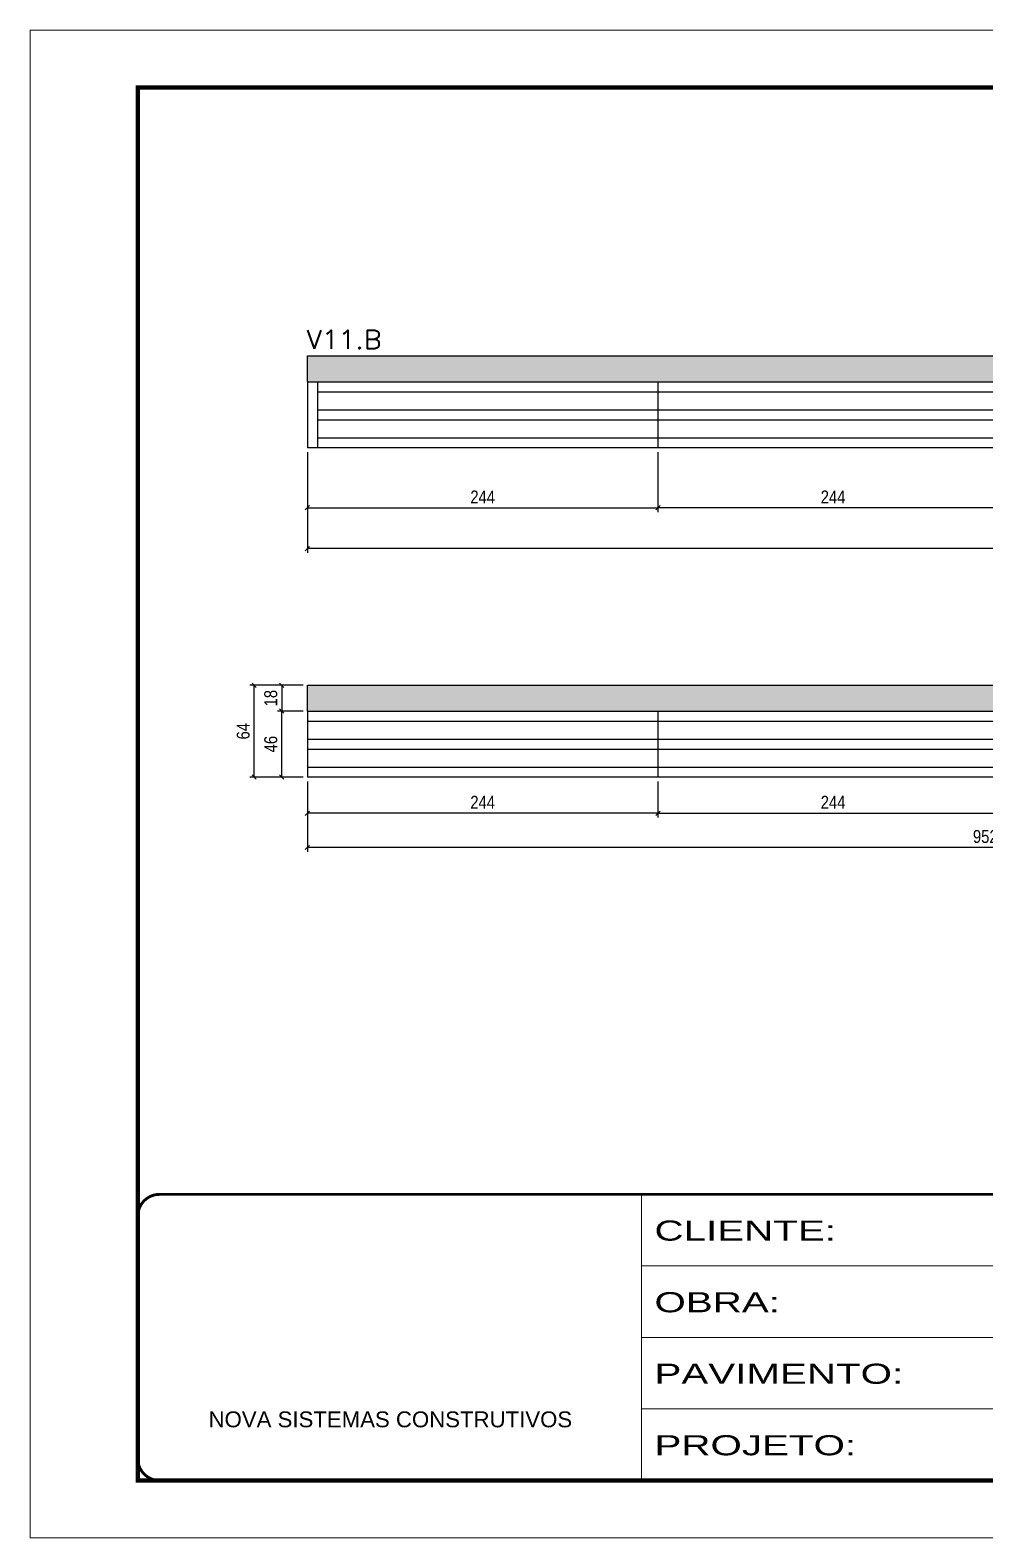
# Model space of a CAD drawing. Extents: x -10448 to -1189, y -11772 to 17235.
# Drawn here: x -10448 to -9784, y 11200 to 12250 of the extents above; entities that cross this region are included whole.
import ezdxf

# ---------------------------------------------------------------- set-up
doc = ezdxf.new("R2010")
doc.units = 0
doc.linetypes.add('CONTINUO', pattern=[0])
doc.linetypes.add('DASHED', pattern=[0.75, 0.5, -0.25])
for name, color, linetype in [('COTA', 241, 'Continuous'), ('Painéis', 200, 'Continuous'), ('SARR_2.2x7', 40, 'Continuous')]:
    doc.layers.add(name, color=color, linetype=linetype)
for name, color, linetype, lineweight in [('Folhas', 255, 'Continuous', 9), ('SARRAFO DE PRESSAO', 251, 'DASHED', 9), ('Texto Seção', 7, 'Continuous', 15)]:
    doc.layers.add(name, color=color, linetype=linetype, lineweight=lineweight)
doc.styles.add('ARIAL', font='arial.ttf')
doc.styles.add('COTA TECNICA-50', font='techl___.ttf', dxfattribs={"height": 9})
doc.styles.add('REGUA-120', font='ROMANS.shx', dxfattribs={"height": 15})
doc.styles.add('Tecnologia', font='')
doc.styles.get('Tecnologia').set_extended_font_data('Forgotten Futurist')
doc.dimstyles.new('COTA PAINEL-50', dxfattribs={"dimtxt": 9, "dimasz": 3, "dimexe": 3, "dimexo": 3, "dimgap": 3, "dimtad": 1, "dimdec": 1, "dimzin": 12, "dimdsep": 46, "dimtxsty": 'COTA TECNICA-50', "dimblk1": 'OBLIQUE', "dimblk2": 'OBLIQUE', "dimsah": 1, "dimcen": 0.9, "dimclrd": 4, "dimclre": 4, "dimclrt": 240, "dimadec": 1, "dimazin": 3, "dimtfac": 1, "dimtdec": 1, "dimtmove": 0, "dimatfit": 3, "dimfxl": 1, "dimtolj": 1, "dimtzin": 12, "dimarcsym": 0})

# ---------------------------------------------------------------- blocks, each defined once
blk = doc.blocks.new('9999999999')
at = {"color": 30, "linetype": 'CONTINUO'}
for p, q in [((98564.6, 34230.2), (98564.6, 34429.4)), ((98564.6, 34379.6), (99584, 34379.6)), ((98564.6, 34329.8), (99488, 34329.8)), ((98564.6, 34280), (99488, 34280))]:
    blk.add_line(p, q, dxfattribs=at)
at = {"color": 30, "linetype": 'CONTINUO', "const_width": 2}
blk.add_lwpolyline([(99584, 34230.2), (99584, 34414.4, 0.414214), (99569, 34429.4), (98229, 34429.4, 0.414214), (98214, 34414.4), (98214, 34245.2, 0.414214), (98229, 34230.2), (99584, 34230.2)], format="xyb", dxfattribs=at)
at = {"layer": 'Folhas'}
blk.add_lwpolyline([(98139, 34190.2), (99624, 34190.2), (99624, 35240.2), (98139, 35240.2)], close=True, dxfattribs=at)
at = {"layer": 'Folhas', "color": 30, "const_width": 3}
blk.add_lwpolyline([(98214, 34230.2), (99584, 34230.2), (99584, 35200.2), (98214, 35200.2)], close=True, dxfattribs=at)
at = {"color": 7, "linetype": 'Continuous', "ltscale": 5, "style": 'ARIAL'}
blk.add_text('NOVA SISTEMAS CONSTRUTIVOS', height=11.059, dxfattribs=at).set_placement((98263.2, 34267.2))
at = {"layer": 'Folhas', "color": 7, "style": 'Tecnologia', "width": 1.5}
for s, p in [('CLIENTE:', (98573.7, 34397.2)), ('OBRA:', (98573.7, 34347.3)), ('PAVIMENTO:', (98573.7, 34297.5)), ('PROJETO:', (98573.7, 34247.7))]:
    blk.add_text(s, height=14, dxfattribs=at).set_placement(p)
blk = doc.blocks.new('_Oblique')
at = {"color": 0, "linetype": 'ByBlock', "lineweight": -2}
blk.add_line((-0.5, -0.5), (0.5, 0.5), dxfattribs=at)
blk = doc.blocks.new('*D398')
at = {"layer": 'COTA', "color": 4, "linetype": 'ByBlock', "lineweight": -2, "transparency": 16777216}
for p, q in [((-10011.2, 11956), (-10011.2, 11914.3)), ((-9767.2, 11956), (-9767.2, 11914.3)), ((-9767.2, 11917.3), (-10011.2, 11917.3))]:
    blk.add_line(p, q, dxfattribs=at)
at = {"layer": 'Defpoints', "color": 0, "linetype": 'ByBlock', "transparency": 16777216}
for p in [(-10011.2, 11959), (-9767.2, 11959), (-10011.2, 11917.3)]:
    blk.add_point(p, dxfattribs=at)
at = {"layer": 'COTA', "color": 4, "linetype": 'ByBlock', "lineweight": -2, "transparency": 16777216, "xscale": 3, "yscale": 3, "zscale": 3, "rotation": 180}
blk.add_blockref('_Oblique', (-10011.2, 11917.3), dxfattribs=at)
at = {"layer": 'COTA', "color": 4, "linetype": 'ByBlock', "lineweight": -2, "transparency": 16777216, "xscale": 3, "yscale": 3, "zscale": 3}
blk.add_blockref('_Oblique', (-9767.2, 11917.3), dxfattribs=at)
at = {"layer": 'COTA', "color": 240, "linetype": 'ByBlock', "transparency": 16777216, "insert": (-9889.2, 11924.8), "char_height": 9, "attachment_point": 5, "style": 'COTA TECNICA-50'}
blk.add_mtext('\\A1;244', dxfattribs=at)
blk = doc.blocks.new('*D400')
at = {"layer": 'COTA', "color": 4, "linetype": 'ByBlock', "lineweight": -2, "transparency": 16777216}
for p, q in [((-10255.2, 11956), (-10255.2, 11914.3)), ((-10011.2, 11956), (-10011.2, 11914.3)), ((-10255.2, 11917.3), (-10011.2, 11917.3))]:
    blk.add_line(p, q, dxfattribs=at)
at = {"layer": 'Defpoints', "color": 0, "linetype": 'ByBlock', "transparency": 16777216}
for p in [(-10255.2, 11959), (-10011.2, 11959), (-10011.2, 11917.3)]:
    blk.add_point(p, dxfattribs=at)
at = {"layer": 'COTA', "color": 4, "linetype": 'ByBlock', "lineweight": -2, "transparency": 16777216, "xscale": 3, "yscale": 3, "zscale": 3, "rotation": 180}
blk.add_blockref('_Oblique', (-10255.2, 11917.3), dxfattribs=at)
at = {"layer": 'COTA', "color": 4, "linetype": 'ByBlock', "lineweight": -2, "transparency": 16777216, "xscale": 3, "yscale": 3, "zscale": 3}
blk.add_blockref('_Oblique', (-10011.2, 11917.3), dxfattribs=at)
at = {"layer": 'COTA', "color": 240, "linetype": 'ByBlock', "transparency": 16777216, "insert": (-10133.2, 11924.8), "char_height": 9, "attachment_point": 5, "style": 'COTA TECNICA-50'}
blk.add_mtext('\\A1;244', dxfattribs=at)
blk = doc.blocks.new('*D417')
at = {"layer": 'COTA', "color": 4, "linetype": 'ByBlock', "lineweight": -2, "transparency": 16777216}
for p, q in [((-10255.2, 11956), (-10255.2, 11885.9)), ((-9279.2, 11956), (-9279.2, 11885.9)), ((-9279.2, 11888.9), (-10255.2, 11888.9))]:
    blk.add_line(p, q, dxfattribs=at)
at = {"layer": 'Defpoints', "color": 0, "linetype": 'ByBlock', "transparency": 16777216}
for p in [(-10255.2, 11959), (-9279.2, 11959), (-10255.2, 11888.9)]:
    blk.add_point(p, dxfattribs=at)
at = {"layer": 'COTA', "color": 4, "linetype": 'ByBlock', "lineweight": -2, "transparency": 16777216, "xscale": 3, "yscale": 3, "zscale": 3, "rotation": 180}
blk.add_blockref('_Oblique', (-10255.2, 11888.9), dxfattribs=at)
at = {"layer": 'COTA', "color": 4, "linetype": 'ByBlock', "lineweight": -2, "transparency": 16777216, "xscale": 3, "yscale": 3, "zscale": 3}
blk.add_blockref('_Oblique', (-9279.2, 11888.9), dxfattribs=at)
at = {"layer": 'COTA', "color": 240, "linetype": 'ByBlock', "transparency": 16777216, "insert": (-9767.2, 11896.5), "char_height": 9, "attachment_point": 5, "style": 'COTA TECNICA-50'}
blk.add_mtext('\\A1;976', dxfattribs=at)
blk = doc.blocks.new('*D402')
at = {"layer": 'COTA', "color": 4, "linetype": 'ByBlock', "lineweight": -2, "transparency": 16777216}
for p, q in [((-10255.2, 11726.7), (-10255.2, 11701.6)), ((-10011.2, 11726.7), (-10011.2, 11701.6)), ((-10011.2, 11704.6), (-10255.2, 11704.6))]:
    blk.add_line(p, q, dxfattribs=at)
at = {"layer": 'Defpoints', "color": 0, "linetype": 'ByBlock', "transparency": 16777216}
for p in [(-10255.2, 11729.7), (-10011.2, 11729.7), (-10255.2, 11704.6)]:
    blk.add_point(p, dxfattribs=at)
at = {"layer": 'COTA', "color": 4, "linetype": 'ByBlock', "lineweight": -2, "transparency": 16777216, "xscale": 3, "yscale": 3, "zscale": 3, "rotation": 180}
blk.add_blockref('_Oblique', (-10255.2, 11704.6), dxfattribs=at)
at = {"layer": 'COTA', "color": 4, "linetype": 'ByBlock', "lineweight": -2, "transparency": 16777216, "xscale": 3, "yscale": 3, "zscale": 3}
blk.add_blockref('_Oblique', (-10011.2, 11704.6), dxfattribs=at)
at = {"layer": 'COTA', "color": 240, "linetype": 'ByBlock', "transparency": 16777216, "insert": (-10133.2, 11712.2), "char_height": 9, "attachment_point": 5, "style": 'COTA TECNICA-50'}
blk.add_mtext('\\A1;244', dxfattribs=at)
blk = doc.blocks.new('*D403')
at = {"layer": 'COTA', "color": 4, "linetype": 'ByBlock', "lineweight": -2, "transparency": 16777216}
for p, q in [((-10011.2, 11726.7), (-10011.2, 11701.6)), ((-9767.2, 11726.7), (-9767.2, 11701.6)), ((-10011.2, 11704.6), (-9767.2, 11704.6))]:
    blk.add_line(p, q, dxfattribs=at)
at = {"layer": 'Defpoints', "color": 0, "linetype": 'ByBlock', "transparency": 16777216}
for p in [(-10011.2, 11729.7), (-9767.2, 11729.7), (-9767.2, 11704.6)]:
    blk.add_point(p, dxfattribs=at)
at = {"layer": 'COTA', "color": 4, "linetype": 'ByBlock', "lineweight": -2, "transparency": 16777216, "xscale": 3, "yscale": 3, "zscale": 3, "rotation": 180}
blk.add_blockref('_Oblique', (-10011.2, 11704.6), dxfattribs=at)
at = {"layer": 'COTA', "color": 4, "linetype": 'ByBlock', "lineweight": -2, "transparency": 16777216, "xscale": 3, "yscale": 3, "zscale": 3}
blk.add_blockref('_Oblique', (-9767.2, 11704.6), dxfattribs=at)
at = {"layer": 'COTA', "color": 240, "linetype": 'ByBlock', "transparency": 16777216, "insert": (-9889.2, 11712.2), "char_height": 9, "attachment_point": 5, "style": 'COTA TECNICA-50'}
blk.add_mtext('\\A1;244', dxfattribs=at)
blk = doc.blocks.new('*D418')
at = {"layer": 'COTA', "color": 4, "linetype": 'ByBlock', "lineweight": -2, "transparency": 16777216}
for p, q in [((-10255.2, 11726.7), (-10255.2, 11677.7)), ((-9302.7, 11726.7), (-9302.7, 11677.7)), ((-9302.7, 11680.7), (-10255.2, 11680.7))]:
    blk.add_line(p, q, dxfattribs=at)
at = {"layer": 'Defpoints', "color": 0, "linetype": 'ByBlock', "transparency": 16777216}
for p in [(-10255.2, 11729.7), (-9302.7, 11729.7), (-10255.2, 11680.7)]:
    blk.add_point(p, dxfattribs=at)
at = {"layer": 'COTA', "color": 4, "linetype": 'ByBlock', "lineweight": -2, "transparency": 16777216, "xscale": 3, "yscale": 3, "zscale": 3, "rotation": 180}
blk.add_blockref('_Oblique', (-10255.2, 11680.7), dxfattribs=at)
at = {"layer": 'COTA', "color": 4, "linetype": 'ByBlock', "lineweight": -2, "transparency": 16777216, "xscale": 3, "yscale": 3, "zscale": 3}
blk.add_blockref('_Oblique', (-9302.7, 11680.7), dxfattribs=at)
at = {"layer": 'COTA', "color": 240, "linetype": 'ByBlock', "transparency": 16777216, "insert": (-9778.9, 11688.3), "char_height": 9, "attachment_point": 5, "style": 'COTA TECNICA-50'}
blk.add_mtext('\\A1;952.5', dxfattribs=at)
blk = doc.blocks.new('*D419')
at = {"layer": 'COTA', "color": 4, "linetype": 'ByBlock', "lineweight": -2, "transparency": 16777216}
for p, q in [((-10258.2, 11793.7), (-10276.1, 11793.7)), ((-10273.1, 11793.7), (-10273.1, 11775.7)), ((-10258.2, 11775.7), (-10276.1, 11775.7))]:
    blk.add_line(p, q, dxfattribs=at)
at = {"layer": 'Defpoints', "color": 0, "linetype": 'ByBlock', "transparency": 16777216}
for p in [(-10255.2, 11793.7), (-10273.1, 11775.7), (-10255.2, 11775.7)]:
    blk.add_point(p, dxfattribs=at)
at = {"layer": 'COTA', "color": 4, "linetype": 'ByBlock', "lineweight": -2, "transparency": 16777216, "xscale": 3, "yscale": 3, "zscale": 3}
for p, rotation in [((-10273.1, 11793.7), 90), ((-10273.1, 11775.7), 270)]:
    blk.add_blockref('_Oblique', p, dxfattribs=dict(at, rotation=rotation))
at = {"layer": 'COTA', "color": 240, "linetype": 'ByBlock', "transparency": 16777216, "insert": (-10280.7, 11784.7), "char_height": 9, "attachment_point": 5, "rotation": 90, "style": 'COTA TECNICA-50'}
blk.add_mtext('\\A1;18', dxfattribs=at)
blk = doc.blocks.new('*D404')
at = {"layer": 'COTA', "color": 4, "linetype": 'ByBlock', "lineweight": -2, "transparency": 16777216}
for p, q in [((-10258.2, 11775.7), (-10276.1, 11775.7)), ((-10273.1, 11729.7), (-10273.1, 11775.7)), ((-10258.2, 11729.7), (-10276.1, 11729.7))]:
    blk.add_line(p, q, dxfattribs=at)
at = {"layer": 'Defpoints', "color": 0, "linetype": 'ByBlock', "transparency": 16777216}
for p in [(-10273.1, 11775.7), (-10255.2, 11775.7), (-10255.2, 11729.7)]:
    blk.add_point(p, dxfattribs=at)
at = {"layer": 'COTA', "color": 4, "linetype": 'ByBlock', "lineweight": -2, "transparency": 16777216, "xscale": 3, "yscale": 3, "zscale": 3}
for p, rotation in [((-10273.1, 11775.7), 90), ((-10273.1, 11729.7), 270)]:
    blk.add_blockref('_Oblique', p, dxfattribs=dict(at, rotation=rotation))
at = {"layer": 'COTA', "color": 240, "linetype": 'ByBlock', "transparency": 16777216, "insert": (-10280.7, 11752.7), "char_height": 9, "attachment_point": 5, "rotation": 90, "style": 'COTA TECNICA-50'}
blk.add_mtext('\\A1;46', dxfattribs=at)
blk = doc.blocks.new('*D405')
at = {"layer": 'COTA', "color": 4, "linetype": 'ByBlock', "lineweight": -2, "transparency": 16777216}
for p, q in [((-10258.2, 11793.7), (-10295.3, 11793.7)), ((-10292.3, 11729.7), (-10292.3, 11793.7)), ((-10258.2, 11729.7), (-10295.3, 11729.7))]:
    blk.add_line(p, q, dxfattribs=at)
at = {"layer": 'Defpoints', "color": 0, "linetype": 'ByBlock', "transparency": 16777216}
for p in [(-10292.3, 11793.7), (-10255.2, 11793.7), (-10255.2, 11729.7)]:
    blk.add_point(p, dxfattribs=at)
at = {"layer": 'COTA', "color": 4, "linetype": 'ByBlock', "lineweight": -2, "transparency": 16777216, "xscale": 3, "yscale": 3, "zscale": 3}
for p, rotation in [((-10292.3, 11793.7), 90), ((-10292.3, 11729.7), 270)]:
    blk.add_blockref('_Oblique', p, dxfattribs=dict(at, rotation=rotation))
at = {"layer": 'COTA', "color": 240, "linetype": 'ByBlock', "transparency": 16777216, "insert": (-10299.9, 11761.7), "char_height": 9, "attachment_point": 5, "rotation": 90, "style": 'COTA TECNICA-50'}
blk.add_mtext('\\A1;64', dxfattribs=at)

msp = doc.modelspace()

# ---------------------------------------------------------------- hatches: boundary and pattern name
at = {"layer": 'COTA', "linetype": 'ByBlock'}
h = msp.add_hatch(dxfattribs=at)
h.set_pattern_fill('AR-CONC', color=256, scale=0.03)
h.set_pattern_definition([(50, (-141095.817, -20294.8075), (5.46554007, -0.47817257), [0.5715, -6.2865]), (355, (-141095.817, -20294.8075), (-1.05730264, 5.73170536), [0.4572, -5.02921753]), (100.4514447, (-141095.3617, -20294.8474), (4.40823741, 5.25353256), [0.48570026, -5.34270734]), (46.1842, (-141095.817, -20293.2835), (8.13237123, -1.26126984), [0.85725, -9.42975]), (96.6355576, (-141095.1395, -20293.389), (7.122124, 7.42278374), [0.7285507, -8.01406824]), (351.184151, (-141095.817, -20293.2835), (7.122124, 7.42278374), [0.685799, -7.54379196]), (21, (-141095.055, -20293.6645), (4.54843174, -3.06795595), [0.5715, -6.2865]), (326, (-141095.055, -20293.6645), (1.85406085, 5.52563898), [0.4572, -5.0292]), (71.451445, (-141094.676, -20293.92), (6.40249258, 2.45768307), [0.48570026, -5.34269813]), (37.5, (-141095.8172, -20294.8075), (0.092658098, 2.536651166), [0, -4.96824, 0, -5.1054, 0, -5.04825]), (7.5, (-141095.8172, -20294.8075), (2.004589875, 3.005417245), [0, -2.91084, 0, -4.85394, 0, -1.92405]), (327.5, (-141097.5164, -20294.8075), (4.067717855, -0.17186232), [0, -1.905, 0, -5.9436, 0, -7.8867]), (317.5, (-141098.2784, -20294.8075), (4.44387544, 0.76279473), [0, -2.4765, 0, -3.94716, 0, -5.6007])])
h.paths.add_polyline_path([(-9279.16, 12005.02), (-9279.16, 12023.02), (-10255.16, 12023.02), (-10255.16, 12005.02)])
h = msp.add_hatch(dxfattribs=at)
h.set_pattern_fill('AR-CONC', color=256, scale=0.03)
h.set_pattern_definition([(50, (-140949.2827, -20734.1277), (5.46554007, -0.47817257), [0.5715, -6.2865]), (355, (-140949.2827, -20734.128), (-1.05730264, 5.73170536), [0.4572, -5.02921753]), (100.4514447, (-140948.827, -20734.1676), (4.40823741, 5.25353256), [0.48570026, -5.34270734]), (46.1842, (-140949.283, -20732.604), (8.13237123, -1.26126984), [0.85725, -9.42975]), (96.6355576, (-140948.605, -20732.709), (7.122124, 7.42278374), [0.7285507, -8.01406824]), (351.184151, (-140949.283, -20732.604), (7.122124, 7.42278374), [0.685799, -7.54379196]), (21, (-140948.5207, -20732.9847), (4.54843174, -3.06795595), [0.5715, -6.2865]), (326, (-140948.5207, -20732.985), (1.85406085, 5.52563898), [0.4572, -5.0292]), (71.451445, (-140948.1417, -20733.2404), (6.40249258, 2.45768307), [0.48570026, -5.34269813]), (37.5, (-140949.2827, -20734.1277), (0.092658098, 2.536651166), [0, -4.96824, 0, -5.1054, 0, -5.04825]), (7.5, (-140949.2827, -20734.1277), (2.004589875, 3.005417245), [0, -2.91084, 0, -4.85394, 0, -1.92405]), (327.5, (-140950.982, -20734.1277), (4.067717855, -0.17186232), [0, -1.905, 0, -5.9436, 0, -7.8867]), (317.5, (-140951.744, -20734.1277), (4.44387544, 0.76279473), [0, -2.4765, 0, -3.94716, 0, -5.6007])])
h.paths.add_polyline_path([(-9302.66, 11775.69), (-9302.66, 11733.69), (-9275.63, 11733.69), (-9275.63, 11776.69), (-9112.63, 11776.69), (-9112.63, 11788.69), (-9275.63, 11788.69), (-9275.63, 11793.69), (-9390.66, 11793.69), (-9767.16, 11793.69), (-10255.16, 11793.69), (-10255.16, 11775.69), (-9767.16, 11775.69)])

# ---------------------------------------------------------------- linework, layer by layer
for p, q in [((-10255.16, 12023.02), (-9279.16, 12023.02)), ((-10255.16, 12005.02), (-10255.16, 12023.02)), ((-10255.16, 11775.69), (-10255.16, 11793.69))]:
    msp.add_line(p, q, dxfattribs=at)
msp.add_lwpolyline([(-10255.16, 11793.69), (-9767.16, 11793.69), (-9379.16, 11793.69)], dxfattribs=at)
at = {"layer": 'Painéis', "linetype": 'Continuous'}
for p, q in [((-10255.16, 12005.02), (-9279.16, 12005.02)), ((-10255.16, 12005.02), (-10255.16, 11959.02)), ((-10011.16, 12005.02), (-10011.16, 11959.02)), ((-9279.16, 11959.02), (-10255.16, 11959.02)), ((-10255.16, 11775.69), (-10255.16, 11729.69)), ((-10011.16, 11775.69), (-10011.16, 11729.69))]:
    msp.add_line(p, q, dxfattribs=at)
for points in [[(-10255.16, 11775.69), (-9767.16, 11775.69), (-9302.66, 11775.69)], [(-9302.66, 11729.69), (-9767.16, 11729.69), (-10255.16, 11729.69)]]:
    msp.add_lwpolyline(points, dxfattribs=at)
at = {"layer": 'SARR_2.2x7', "linetype": 'Continuous'}
for p, q in [((-10248.16, 12005.02), (-10248.16, 11959.02)), ((-10248.16, 11998.02), (-10011.16, 11998.02)), ((-10011.16, 11998.02), (-9767.16, 11998.02)), ((-10248.16, 11985.52), (-10011.16, 11985.52)), ((-10011.16, 11985.52), (-9767.16, 11985.52)), ((-10248.16, 11978.52), (-10011.16, 11978.52)), ((-10011.16, 11978.52), (-9767.16, 11978.52)), ((-10248.16, 11966.02), (-10011.16, 11966.02)), ((-10011.16, 11966.02), (-9767.16, 11966.02)), ((-10255.16, 11768.69), (-10011.16, 11768.69)), ((-10011.16, 11768.69), (-9767.16, 11768.69)), ((-10255.16, 11756.19), (-10011.16, 11756.19)), ((-10011.16, 11756.19), (-9767.16, 11756.19)), ((-10255.16, 11749.19), (-10011.16, 11749.19)), ((-10011.16, 11749.19), (-9767.16, 11749.19)), ((-10255.16, 11736.69), (-10011.16, 11736.69)), ((-10011.16, 11736.69), (-9767.16, 11736.69))]:
    msp.add_line(p, q, dxfattribs=at)

# ---------------------------------------------------------------- block references
at = {"layer": 'SARRAFO DE PRESSAO', "color": 6, "linetype": 'ByBlock'}
msp.add_blockref('9999999999', (-108587.26, -22990.28), dxfattribs=at)

# ---------------------------------------------------------------- texts
at = {"layer": 'Texto Seção', "style": 'REGUA-120', "width": 1.05}
msp.add_text('V11.B', height=13, dxfattribs=at).set_placement((-10255.73, 12027.97))

# ---------------------------------------------------------------- dimensions: what is measured, and where the dimension line sits
at = {"layer": 'COTA', "linetype": 'ByBlock'}
for base, p1, p2, picture, middle in [((-10011.16, 11917.27), (-10255.16, 11959.02), (-10011.16, 11959.02), '*D400', (-10133.16, 11917.27)), ((-9767.16, 11704.6), (-10011.16, 11729.69), (-9767.16, 11729.69), '*D403', (-9889.16, 11704.6))]:
    dim = msp.add_linear_dim(base=base, p1=p1, p2=p2, angle=180, dimstyle='COTA PAINEL-50', override={"dimarcsym": 1}, dxfattribs=at)
    dim.commit()
    dim.dimension.update_dxf_attribs({"geometry": picture, "text_midpoint": middle, "dimtype": 160})
for base, p1, p2, angle, picture, middle in [((-10255.16, 11888.87), (-9279.16, 11959.02), (-10255.16, 11959.02), 180, '*D417', (-9767.16, 11896.49)), ((-10292.27, 11793.69), (-10255.16, 11729.69), (-10255.16, 11793.69), 90, '*D405', (-10299.86, 11761.69)), ((-10273.14, 11775.69), (-10255.16, 11793.69), (-10255.16, 11775.69), 90, '*D419', (-10280.73, 11784.69)), ((-10273.14, 11775.69), (-10255.16, 11729.69), (-10255.16, 11775.69), 90, '*D404', (-10280.74, 11752.69))]:
    dim = msp.add_linear_dim(base=base, p1=p1, p2=p2, angle=angle, dimstyle='COTA PAINEL-50', dxfattribs=at)
    dim.commit()
    dim.dimension.update_dxf_attribs({"geometry": picture, "text_midpoint": middle})
for base, p1, p2, picture, middle in [((-10011.16, 11917.27), (-9767.16, 11959.02), (-10011.16, 11959.02), '*D398', (-9889.16, 11924.83)), ((-10255.16, 11704.6), (-10011.16, 11729.69), (-10255.16, 11729.69), '*D402', (-10133.16, 11712.16)), ((-10255.16, 11680.67), (-9302.66, 11729.69), (-10255.16, 11729.69), '*D418', (-9778.91, 11688.3))]:
    dim = msp.add_linear_dim(base=base, p1=p1, p2=p2, angle=180, dimstyle='COTA PAINEL-50', override={"dimarcsym": 1}, dxfattribs=at)
    dim.commit()
    dim.dimension.update_dxf_attribs({"geometry": picture, "text_midpoint": middle})

doc.saveas('drawing.dxf')
